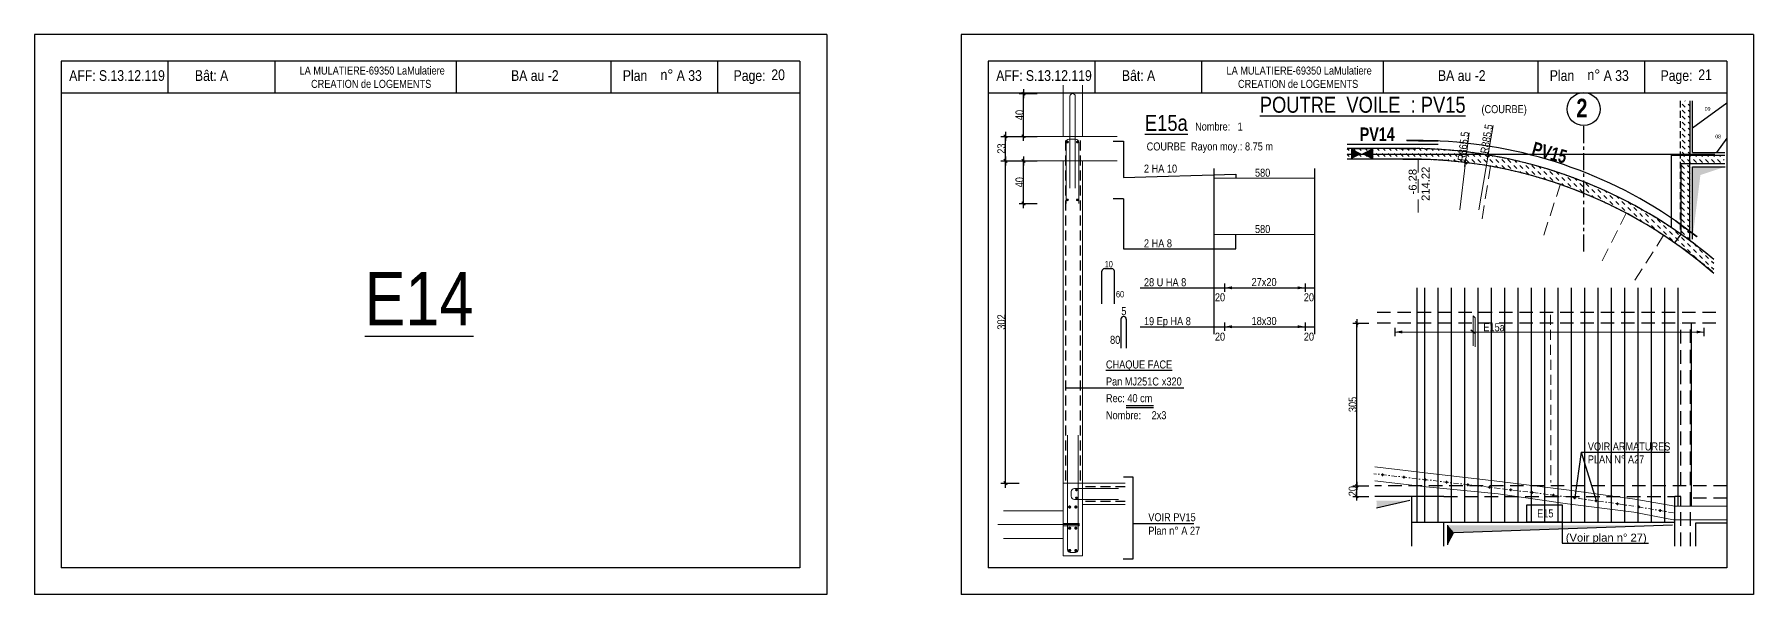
# Model space of a CAD drawing. Header units: metres. Extents: x -9927 to 45032, y -190416 to 12166.
# Drawn here: x 34446 to 37668, y -159147 to -158097 of the extents above; entities that cross this region are included whole.
import ezdxf
from ezdxf.enums import TextEntityAlignment as Align

# ---------------------------------------------------------------- set-up
doc = ezdxf.new("R2010")
doc.units = ezdxf.units.M
doc.header["$PDMODE"] = 65
for name, pattern in [('AXES', [50.8, 31.75, -6.35, 6.35, -6.35]), ('CACHE2', [0.1875, 0.125, -0.0625]), ('CACHEx2', [19.05, 12.7, -6.35]), ('INTERROMPU2', [9.525, 6.35, -3.175]), ('TIRETPT2', [12.7, 6.35, -3.175, 0, -3.175])]:
    doc.linetypes.add(name, pattern=pattern)
for name, color, linetype in [('01_cote_gen', 4, 'Continuous'), ('01_fenetres', 171, 'Continuous'), ('01_linteaux', 3, 'Continuous'), ('01_murs_coup', 5, 'Continuous'), ('01_murs_sup', 6, 'INTERROMPU2'), ('01_poch_murs', 251, 'Continuous'), ('01_poch_poteaux', 250, 'Continuous'), ('01_resv', 32, 'Continuous'), ('01_sem', 42, 'Continuous'), ('01_texte', 230, 'Continuous'), ('01_tram_axes', 10, 'AXES'), ('AA_COTES', 2, 'Continuous')]:
    doc.layers.add(name, color=color, linetype=linetype)
doc.styles.add('Eurostile', font='')
doc.styles.add('impact', font='impact.ttf')
doc.styles.add('MATTE_TXT', font='arial.ttf')
doc.styles.add('STYLE2', font='ARIALN.TTF')
doc.styles.get('Eurostile').set_extended_font_data('Eurostile')
doc.dimstyles.new('JB25', dxfattribs={"dimscale": 0.1, "dimtxt": 150, "dimasz": 17, "dimexe": 0.1, "dimexo": 0.1, "dimgap": 0.09, "dimtad": 1, "dimdec": 1, "dimlfac": 0.5, "dimdsep": 46, "dimtxsty": 'STYLE2', "dimblk1": 'BOND_G', "dimblk2": 'BOND_D', "dimsah": 1, "dimcen": 1.5, "dimdle": 0.01, "dimse1": 1, "dimse2": 1, "dimclrd": 4, "dimclre": 2, "dimclrt": 5, "dimadec": 0, "dimazin": 0, "dimtfac": 2.333333, "dimtdec": 1, "dimtix": 1, "dimtmove": 2, "dimatfit": 3, "dimldrblk": 'BOND_G', "dimfxl": 1, "dimtolj": 1, "dimtzin": 0, "dimarcsym": 0})
doc.dimstyles.new('JB50', dxfattribs={"dimscale": 0.1, "dimtxt": 150, "dimasz": 15, "dimexe": 0.1, "dimexo": 0.1, "dimgap": 0.09, "dimtad": 1, "dimdec": 1, "dimdsep": 46, "dimtxsty": 'STYLE2', "dimblk1": 'BOND_G', "dimblk2": 'BOND_D', "dimsah": 1, "dimcen": 1.5, "dimdle": 0.01, "dimse1": 1, "dimse2": 1, "dimclrd": 4, "dimclre": 2, "dimclrt": 6, "dimazin": 2, "dimtfac": 2.333333, "dimtdec": 1, "dimtix": 1, "dimtmove": 2, "dimatfit": 3, "dimldrblk": 'BOND_G', "dimfxl": 1, "dimtolj": 1, "dimtzin": 0, "dimarcsym": 0})
pattern_1 = [(135, (-9.9986, -1047.754), (-11.22532015, 9e-16), [7.9375, -7.9375])]

# ---------------------------------------------------------------- blocks, each defined once
blk = doc.blocks.new('BOND_G')
at = {"layer": 'AA_COTES', "color": 0}
for p, q in [((5, 0), (-5, 0)), ((1.8, 1.8), (-1.8, -1.8)), ((0, -5), (0, 15))]:
    blk.add_line(p, q, dxfattribs=at)
blk = doc.blocks.new('BOND_D')
at = {"layer": 'AA_COTES', "color": 0}
for p, q in [((5, 0), (-5, 0)), ((-1.8, -1.8), (1.8, 1.8)), ((0, 5), (0, -15))]:
    blk.add_line(p, q, dxfattribs=at)
blk = doc.blocks.new('*D1564')
at = {"layer": '01_cote_gen', "color": 4, "lineweight": -2, "ltscale": 0.5, "transparency": 16777216}
blk.add_line((36924.3, -158961.3), (36924.3, -158944.3), dxfattribs=at)
at = {"layer": 'DEFPOINTS', "color": 0, "lineweight": 0, "ltscale": 0.5, "transparency": 16777216}
for p in [(36924.3, -158942.8), (36958, -158942.8), (36958, -158962.8)]:
    blk.add_point(p, dxfattribs=at)
at = {"layer": '01_cote_gen', "color": 4, "lineweight": -2, "ltscale": 0.5, "transparency": 16777216, "xscale": 1.5, "yscale": 1.5, "zscale": 1.5}
for name, p, rotation in [('BOND_D', (36924.3, -158942.8), 90), ('BOND_G', (36924.3, -158962.8), 270)]:
    blk.add_blockref(name, p, dxfattribs=dict(at, rotation=rotation))
at = {"layer": '01_cote_gen', "color": 6, "lineweight": 0, "ltscale": 0.5, "transparency": 16777216, "insert": (36916.6, -158952.8), "char_height": 15, "attachment_point": 5, "rotation": 90, "style": 'STYLE2'}
blk.add_mtext('\\A1;20', dxfattribs=at)
blk = doc.blocks.new('*D1565')
at = {"layer": '01_cote_gen', "color": 4, "lineweight": -2, "ltscale": 0.5, "transparency": 16777216}
blk.add_line((36924.3, -158941.3), (36924.3, -158639.3), dxfattribs=at)
at = {"layer": 'DEFPOINTS', "color": 0, "lineweight": 0, "ltscale": 0.5, "transparency": 16777216}
for p in [(36924.3, -158637.8), (36958, -158637.8), (36931.8, -158942.8)]:
    blk.add_point(p, dxfattribs=at)
at = {"layer": '01_cote_gen', "color": 4, "lineweight": -2, "ltscale": 0.5, "transparency": 16777216, "xscale": 1.5, "yscale": 1.5, "zscale": 1.5}
for name, p, rotation in [('BOND_D', (36924.3, -158637.8), 90), ('BOND_G', (36924.3, -158942.8), 270)]:
    blk.add_blockref(name, p, dxfattribs=dict(at, rotation=rotation))
at = {"layer": '01_cote_gen', "color": 6, "lineweight": 0, "ltscale": 0.5, "transparency": 16777216, "insert": (36916.6, -158790.3), "char_height": 15, "attachment_point": 5, "rotation": 90, "style": 'STYLE2'}
blk.add_mtext('\\A1;305', dxfattribs=at)
blk = doc.blocks.new('*D1566')
at = {"layer": '01_cote_gen', "color": 4, "linetype": 'Continuous', "lineweight": -2, "transparency": 16777216}
blk.add_line((36299.8, -158412.1), (36299.8, -158335.5), dxfattribs=at)
at = {"layer": 'DEFPOINTS', "color": 0, "linetype": 'Continuous', "lineweight": 0, "transparency": 16777216}
for p in [(36299.8, -158333.8), (36374.1, -158333.8), (36379.6, -158413.8)]:
    blk.add_point(p, dxfattribs=at)
at = {"layer": '01_cote_gen', "color": 4, "linetype": 'Continuous', "lineweight": -2, "transparency": 16777216, "xscale": 1.7, "yscale": 1.7, "zscale": 1.7}
for name, p, rotation in [('BOND_D', (36299.8, -158333.8), 90), ('BOND_G', (36299.8, -158413.8), 270)]:
    blk.add_blockref(name, p, dxfattribs=dict(at, rotation=rotation))
at = {"layer": '01_cote_gen', "color": 5, "linetype": 'Continuous', "lineweight": 0, "transparency": 16777216, "insert": (36292.2, -158373.8), "char_height": 15, "attachment_point": 5, "rotation": 90, "style": 'STYLE2'}
blk.add_mtext('\\A1;40', dxfattribs=at)
blk = doc.blocks.new('*D1567')
at = {"layer": '01_cote_gen', "color": 4, "linetype": 'Continuous', "lineweight": -2, "transparency": 16777216}
blk.add_line((36265.7, -158332.1), (36265.7, -158289.5), dxfattribs=at)
at = {"layer": 'DEFPOINTS', "color": 0, "linetype": 'Continuous', "lineweight": 0, "transparency": 16777216}
for p in [(36265.7, -158287.8), (36341.3, -158287.8), (36341.3, -158333.8)]:
    blk.add_point(p, dxfattribs=at)
at = {"layer": '01_cote_gen', "color": 4, "linetype": 'Continuous', "lineweight": -2, "transparency": 16777216, "xscale": 1.7, "yscale": 1.7, "zscale": 1.7}
for name, p, rotation in [('BOND_D', (36265.7, -158287.8), 90), ('BOND_G', (36265.7, -158333.8), 270)]:
    blk.add_blockref(name, p, dxfattribs=dict(at, rotation=rotation))
at = {"layer": '01_cote_gen', "color": 5, "linetype": 'Continuous', "lineweight": 0, "transparency": 16777216, "insert": (36258.1, -158310.8), "char_height": 15, "attachment_point": 5, "rotation": 90, "style": 'STYLE2'}
blk.add_mtext('\\A1;23', dxfattribs=at)
blk = doc.blocks.new('*D1568')
at = {"layer": '01_cote_gen', "color": 4, "lineweight": -2, "transparency": 16777216}
blk.add_line((36265.7, -158936.1), (36265.7, -158335.5), dxfattribs=at)
at = {"layer": 'DEFPOINTS', "color": 0, "lineweight": 0, "transparency": 16777216}
for p in [(36265.7, -158333.8), (36274.2, -158333.8), (36318.2, -158937.8)]:
    blk.add_point(p, dxfattribs=at)
at = {"layer": '01_cote_gen', "color": 4, "lineweight": -2, "transparency": 16777216, "xscale": 1.7, "yscale": 1.7, "zscale": 1.7}
for name, p, rotation in [('BOND_D', (36265.7, -158333.8), 90), ('BOND_G', (36265.7, -158937.8), 270)]:
    blk.add_blockref(name, p, dxfattribs=dict(at, rotation=rotation))
at = {"layer": '01_cote_gen', "color": 5, "lineweight": 0, "transparency": 16777216, "insert": (36258.1, -158635.8), "char_height": 15, "attachment_point": 5, "rotation": 90, "style": 'STYLE2'}
blk.add_mtext('\\A1;302', dxfattribs=at)
blk = doc.blocks.new('*D1569')
at = {"layer": '01_cote_gen', "color": 4, "lineweight": -2, "transparency": 16777216}
blk.add_line((36299.8, -158286.1), (36299.8, -158209.5), dxfattribs=at)
at = {"layer": 'DEFPOINTS', "color": 0, "lineweight": 0, "transparency": 16777216}
for p in [(36299.8, -158207.8), (36325.3, -158207.8), (36364.7, -158287.8)]:
    blk.add_point(p, dxfattribs=at)
at = {"layer": '01_cote_gen', "color": 4, "lineweight": -2, "transparency": 16777216, "xscale": 1.7, "yscale": 1.7, "zscale": 1.7}
for name, p, rotation in [('BOND_D', (36299.8, -158207.8), 90), ('BOND_G', (36299.8, -158287.8), 270)]:
    blk.add_blockref(name, p, dxfattribs=dict(at, rotation=rotation))
at = {"layer": '01_cote_gen', "color": 5, "lineweight": 0, "transparency": 16777216, "insert": (36292.2, -158247.8), "char_height": 15, "attachment_point": 5, "rotation": 90, "style": 'STYLE2'}
blk.add_mtext('\\A1;40', dxfattribs=at)

msp = doc.modelspace()

# ---------------------------------------------------------------- hatches: boundary and pattern name
at = {"layer": '01_murs_sup', "ltscale": 200}
h = msp.add_hatch(dxfattribs=at)
h.set_pattern_fill('DASH', color=2, scale=2.5, angle=135)
h.set_pattern_definition([(135, (24440.09, -110537.018), (-11.2253202, 9e-16), [7.9375, -7.9375])])
h.paths.add_polyline_path([(37548.62, -158221.18), (37530.62, -158221.18), (37530.62, -158325.86), (37548.62, -158325.86)])
h = msp.add_hatch(dxfattribs=at)
h.set_pattern_fill('DASH', color=2, scale=2.5, angle=135)
h.set_pattern_definition(pattern_1)
edge = h.paths.add_edge_path()
edge.add_line((36906.53, -158310.53), (36906.53, -158330.53))
edge.add_line((36906.53, -158330.53), (37023, -158330.53))
edge.add_arc((37023, -159196.03), 865.5, 48.7778, 90, ccw=False)
edge.add_line((37593.35, -158545.04), (37593.35, -158518.68))
edge.add_arc((37023, -159196.03), 885.5, 49.90199, 90)
edge.add_line((37023, -158310.53), (36906.53, -158310.53))
h = msp.add_hatch(dxfattribs=at)
h.set_pattern_fill('DASH', color=2, scale=2.5, angle=135)
h.set_pattern_definition(pattern_1)
edge = h.paths.add_edge_path()
edge.add_line((37612.86, -158338.86), (37612.86, -158322.86))
edge.add_line((37612.86, -158322.86), (37530.92, -158322.86))
edge.add_line((37530.92, -158322.86), (37530.92, -158470.48))
edge.add_arc((37023.3, -159196.03), 885.5, 53.58804, 55.02218, ccw=False)
edge.add_line((37548.92, -158483.41), (37548.92, -158338.86))
edge.add_line((37548.92, -158338.86), (37612.86, -158338.86))

# ---------------------------------------------------------------- linework, layer by layer
at = {"layer": '01_cote_gen', "color": 4, "lineweight": 0, "ltscale": 0.5}
for p, q in [((37134.8, -158280.94), (37128.15, -158335.42)), ((37179.74, -158267.25), (37170.62, -158321.38)), ((37117.17, -158425.35), (37127.96, -158336.91)), ((37153.1, -158425.35), (37170.37, -158322.86))]:
    msp.add_line(p, q, dxfattribs=at)
at = {"layer": '01_cote_gen', "color": 5, "linetype": 'Continuous', "lineweight": 0}
msp.add_line((37276.47, -158622.58), (37276.79, -158936.24), dxfattribs=at)
at = {"layer": '01_cote_gen', "color": 5, "linetype": 'CACHE2', "lineweight": 0, "ltscale": 150}
msp.add_line((37287.62, -158622.58), (37287.94, -158936.73), dxfattribs=at)
at = {"layer": '01_fenetres', "ltscale": 30}
for p, q in [((34495.69, -158146.73), (34495.69, -159096.73)), ((35880.69, -158146.73), (34495.69, -158146.73)), ((34695.69, -158146.73), (34695.69, -158206.73)), ((34896.08, -158146.73), (34896.08, -158206.73)), ((35236.26, -158146.73), (35236.26, -158206.73)), ((35526.56, -158206.73), (35526.56, -158146.73)), ((35726.56, -158206.73), (35726.56, -158146.73)), ((35880.69, -158146.73), (35880.69, -159096.73)), ((36233.09, -158146.73), (36233.09, -159096.73)), ((37618.09, -158146.73), (36233.09, -158146.73)), ((36433.09, -158146.73), (36433.09, -158206.73)), ((36633.48, -158146.73), (36633.48, -158206.73)), ((36973.66, -158146.73), (36973.66, -158206.73)), ((37263.96, -158206.73), (37263.96, -158146.73)), ((37463.96, -158206.73), (37463.96, -158146.73)), ((37618.09, -158146.73), (37618.09, -159096.73)), ((35880.69, -158206.73), (34495.69, -158206.73)), ((37618.09, -158206.73), (36233.09, -158206.73)), ((35880.69, -159096.73), (34495.69, -159096.73)), ((37618.09, -159096.73), (36233.09, -159096.73))]:
    msp.add_line(p, q, dxfattribs=at)
at = {"layer": '01_linteaux', "linetype": 'CACHEx2'}
msp.add_line((37530.62, -158221.18), (37530.62, -158470.39), dxfattribs=at)
at = {"layer": '01_linteaux'}
for p, q in [((37548.62, -158221.18), (37548.62, -158322.86)), ((37553.62, -158317.86), (37553.62, -158220.96)), ((37618.09, -158225.9), (37553.62, -158272.74)), ((37618.09, -158291.23), (37598.74, -158317.86)), ((37548.62, -158338.86), (37548.62, -158322.86)), ((37548.62, -158483.32), (37548.62, -158338.86)), ((37087.63, -158962.8), (36958, -158962.8)), ((37027.63, -159056.01), (37027.63, -158962.8)), ((37520.14, -159056.01), (37520.14, -158962.8)), ((37027.63, -159010.8), (37520.14, -159010.8)), ((37087.63, -159056.01), (37087.63, -159010.8)), ((37558.88, -159012.8), (37558.88, -159056.01)), ((37618.09, -159012.8), (37558.88, -159012.8))]:
    msp.add_line(p, q, dxfattribs=at)
at = {"layer": '01_linteaux', "linetype": 'Continuous'}
for p, q in [((36446.55, -158601.78), (36446.55, -158540.68)), ((36451.55, -158535.68), (36464.95, -158535.68)), ((36469.95, -158601.78), (36469.95, -158540.68)), ((36482.31, -158630.52), (36482.31, -158684.81)), ((36492.31, -158630.52), (36492.31, -158684.81))]:
    msp.add_line(p, q, dxfattribs=at)
at = {"layer": '01_linteaux', "linetype": 'CACHEx2', "ltscale": 2}
for p, q in [((37597.4, -158617.8), (36958, -158617.8)), ((37597.4, -158637.8), (36958, -158637.8)), ((37531.63, -158942.8), (37531.63, -158637.8)), ((37549.63, -159056.01), (37549.63, -158637.8)), ((37618.09, -158942.8), (36958, -158942.8)), ((37087.63, -158962.8), (37520.14, -158962.8)), ((37531.63, -158962.8), (37520.14, -158962.8)), ((37531.63, -159056.01), (37531.63, -158962.8)), ((37618.09, -158965.8), (37549.63, -158965.8))]:
    msp.add_line(p, q, dxfattribs=at)
at = {"layer": '01_linteaux'}
msp.add_lwpolyline([(37553.62, -158317.86), (37613.9, -158317.86)], dxfattribs=at)
at = {"layer": '01_linteaux', "linetype": 'Continuous'}
for centre, start, end in [((36451.55, -158540.68), 90, 180), ((36464.95, -158540.68), 0, 90), ((36487.31, -158630.52), 90, 180), ((36487.31, -158630.52), 0, 90)]:
    msp.add_arc(centre, 5, start, end, dxfattribs=at)
at = {"layer": '01_murs_coup', "ltscale": 0.1}
for p, q in [((37034.79, -158310.53), (36906.53, -158310.53)), ((37023.08, -158330.53), (36906.53, -158330.53)), ((37513.63, -158322.86), (37613.9, -158322.86)), ((37513.63, -158322.86), (37513.63, -158458.63)), ((37531.63, -158338.86), (37613.9, -158338.86)), ((37531.63, -158338.86), (37531.63, -158470.92))]:
    msp.add_line(p, q, dxfattribs=at)
at = {"layer": '01_murs_coup', "linetype": 'Continuous', "lineweight": 5}
for p, q in [((37524.9, -158490.31), (37545.73, -158506.05)), ((37057.63, -158918.8), (36958, -158907.25)), ((37192.63, -158934.8), (37057.63, -158918.8)), ((37054.6, -158944.62), (36958, -158933.42)), ((37189.51, -158957.61), (37054.6, -158944.62)), ((37319.39, -158976.59), (37189.51, -158957.61)), ((37322.63, -158950.8), (37192.63, -158934.8)), ((37445.32, -158967.91), (37322.63, -158950.8)), ((37443.51, -158992.48), (37319.39, -158976.59)), ((37517.65, -159006.8), (37443.51, -158992.48)), ((37520.14, -158980.8), (37445.32, -158967.91)), ((37520.14, -158980.8), (37618.09, -158980.8)), ((37517.65, -159006.8), (37618.09, -159006.8))]:
    msp.add_line(p, q, dxfattribs=at)
at = {"layer": '01_murs_coup', "ltscale": 0.1}
for centre, radius, start, end in [((37023.08, -159197.02), 886.49, 56.40214, 89.23469), ((37023.08, -159196.03), 865.5, 48.78454, 90), ((37023.62, -159194.9), 884.44, 49.89609, 54.94303)]:
    msp.add_arc(centre, radius, start, end, dxfattribs=at)
at = {"layer": '01_murs_sup'}
for p, q in [((37023, -158310.53), (36906.53, -158310.53)), ((37023, -158330.53), (36906.53, -158330.53)), ((37530.92, -158322.86), (37613.9, -158322.86)), ((37548.62, -158338.86), (37613.9, -158338.86))]:
    msp.add_line(p, q, dxfattribs=at)
for radius, start in [(885.5, 49.90199), (865.5, 48.7778)]:
    msp.add_arc((37023, -159196.03), radius, start, 90, dxfattribs=at)
at = {"layer": '01_murs_sup', "ltscale": 2}
msp.add_arc((37018.79, -159210.78), 880.46, 49.44874, 54.85348, dxfattribs=at)
at = {"layer": '01_poch_murs', "linetype": 'CACHEx2', "lineweight": 5, "ltscale": 2}
for p, q in [((37039.57, -158330.27), (37039.57, -158430.71)), ((37159.07, -158442.71), (37174.71, -158343.92)), ((37274.84, -158473.12), (37305.5, -158378.77)), ((37384.11, -158521.02), (37429.52, -158431.9)), ((37445.57, -158557.68), (37499.17, -158473.24))]:
    msp.add_line(p, q, dxfattribs=at)
at = {"layer": '01_poch_murs', "ltscale": 200}
for p, q in [((37553.4, -158480.5), (37553.4, -158344.9)), ((37553.4, -158344.9), (37614.88, -158344.9))]:
    msp.add_line(p, q, dxfattribs=at)
at = {"layer": '01_poch_murs'}
for p, q in [((37037.03, -158571.92), (37037.03, -159010.8)), ((37051.28, -158571.92), (37051.28, -159010.8)), ((37076.28, -158571.92), (37076.28, -159010.8)), ((37101.28, -158571.92), (37101.28, -159010.8)), ((37126.28, -158571.92), (37126.28, -159010.8)), ((37151.28, -158571.92), (37151.28, -159010.8)), ((37176.28, -158571.92), (37176.28, -159010.8)), ((37201.28, -158571.92), (37201.28, -159010.8)), ((37226.28, -158571.92), (37226.28, -159010.8)), ((37251.28, -158571.92), (37251.28, -159010.8)), ((37276.28, -158571.92), (37276.28, -159010.8)), ((37301.28, -158571.92), (37301.28, -159010.8)), ((37326.28, -158571.92), (37326.28, -159010.8)), ((37351.28, -158571.92), (37351.28, -159010.8)), ((37376.28, -158571.92), (37376.28, -159010.8)), ((37401.28, -158571.92), (37401.28, -159010.8)), ((37426.28, -158571.92), (37426.28, -159010.8)), ((37451.28, -158571.92), (37451.28, -159010.8)), ((37476.28, -158571.92), (37476.28, -159010.8)), ((37501.28, -158571.92), (37501.28, -159010.8)), ((37526.28, -158571.92), (37526.28, -158980.8)), ((37551.28, -158637.8), (37551.28, -158980.8))]:
    msp.add_line(p, q, dxfattribs=at)
at = {"layer": '01_poch_murs', "ltscale": 3}
for p, q in [((37023.44, -158970.51), (36961.47, -158984.44)), ((37094.98, -159053.33), (37094.98, -159016.85)), ((37516.29, -159016.85), (37106.81, -159030.78))]:
    msp.add_line(p, q, dxfattribs=at)
at = {"layer": '01_poch_murs', "ltscale": 200}
for points in [[(37553.4, -158480.5), (37553.4, -158344.9), (37568.37, -158360.38)], [(37553.4, -158344.9), (37614.88, -158344.9), (37568.37, -158360.38)]]:
    msp.add_solid(points, dxfattribs=at)
at = {"layer": '01_poch_murs', "ltscale": 3}
for points in [[(36961.21, -158970.51), (37023.44, -158970.51), (36961.47, -158984.44)], [(37094.98, -159053.5), (37094.98, -159016.85), (37106.81, -159030.78)], [(37094.98, -159016.85), (37516.29, -159016.85), (37106.81, -159030.78)]]:
    msp.add_solid(points, dxfattribs=at)
at = {"layer": '01_poch_poteaux', "ltscale": 200}
for p, q in [((37003.45, -158310.53), (37034.92, -158310.61)), ((37010.45, -158330.53), (37063.87, -158331.5)), ((37531.63, -158470.92), (37513.63, -158458.63)), ((37531.63, -158470.92), (37520.05, -158487.43))]:
    msp.add_line(p, q, dxfattribs=at)
at = {"layer": '01_resv', "ltscale": 200}
for p, q in [((36913.58, -158310.53), (36953.58, -158310.53)), ((36953.58, -158310.53), (36953.58, -158330.53)), ((36953.58, -158330.53), (36913.58, -158330.53))]:
    msp.add_line(p, q, dxfattribs=at)
msp.add_solid([(36913.58, -158330.53), (36913.58, -158310.53), (36953.58, -158310.53), (36953.58, -158330.53)], dxfattribs=at)
at = {"layer": '01_sem', "color": 2, "lineweight": 0, "ltscale": 7}
for p, q in [((36374.04, -158287.82), (36374.04, -158192.08)), ((36386.69, -158212.82), (36386.69, -158384.87)), ((36396.69, -158212.82), (36396.69, -158384.87)), ((36410.04, -158287.82), (36410.04, -158192.08)), ((36299.99, -158287.82), (36475.06, -158287.82)), ((36379.32, -158299.42), (36379.32, -158413.82)), ((36397.32, -158293.42), (36385.32, -158293.42)), ((36403.32, -158299.42), (36403.32, -158413.82)), ((36299.99, -158333.82), (36475.06, -158333.82)), ((36374.04, -158333.82), (36374.04, -159073.82)), ((36410.04, -158333.82), (36410.04, -159073.82)), ((36656.67, -158366.19), (36844.99, -158366.19)), ((36656.67, -158471.77), (36844.99, -158471.77)), ((37142.38, -158624.02), (37142.38, -158680.68)), ((37142.38, -158624.02), (37145.91, -158628.25)), ((37145.91, -158628.25), (37145.91, -158682.17)), ((36382.04, -158847.82), (36382.04, -159062.82)), ((36402.04, -158847.82), (36402.04, -159062.82)), ((36970.16, -158922.04), (36975.34, -158922.04)), ((36972.75, -158924.63), (36972.75, -158919.45)), ((37010.16, -158926.68), (37015.34, -158926.68)), ((37012.75, -158929.27), (37012.75, -158924.09)), ((37052.75, -158933.91), (37052.75, -158928.73)), ((36374.04, -158937.82), (36489.98, -158937.82)), ((36389.04, -158953.76), (36389.04, -158962.25)), ((36395.04, -158947.76), (36477.97, -158947.76)), ((36410.04, -158937.82), (36468.91, -158937.82)), ((37050.16, -158931.32), (37055.34, -158931.32)), ((37090.16, -158936.05), (37095.34, -158936.05)), ((37092.75, -158938.64), (37092.75, -158933.46)), ((37130.16, -158940.79), (37135.34, -158940.79)), ((37132.75, -158943.38), (37132.75, -158938.2)), ((37170.16, -158945.53), (37175.34, -158945.53)), ((37172.75, -158948.12), (37172.75, -158942.94)), ((37210.16, -158950.37), (37215.34, -158950.37)), ((37212.75, -158952.96), (37212.75, -158947.78)), ((37250.16, -158955.29), (37255.34, -158955.29)), ((37252.75, -158957.88), (37252.75, -158952.71)), ((37290.16, -158960.22), (37295.34, -158960.22)), ((37292.75, -158962.81), (37292.75, -158957.63)), ((36374.04, -158989.59), (36262.09, -158989.59)), ((36395.04, -158968.25), (36477.97, -158968.25)), ((36410.04, -158977.82), (36489.98, -158977.82)), ((37330.16, -158965.33), (37335.34, -158965.33)), ((37332.75, -158967.92), (37332.75, -158962.75)), ((37370.16, -158970.91), (37375.34, -158970.91)), ((37372.75, -158973.5), (37372.75, -158968.33)), ((37410.16, -158976.49), (37415.34, -158976.49)), ((37412.75, -158979.08), (37412.75, -158973.91)), ((37450.16, -158982.38), (37455.34, -158982.38)), ((37452.75, -158984.97), (37452.75, -158979.79)), ((37490.16, -158989.27), (37495.34, -158989.27)), ((37492.75, -158991.86), (37492.75, -158986.68)), ((36251.54, -159015.59), (36404.04, -159015.59)), ((36374.04, -159013.59), (36404.04, -159013.59)), ((36374.04, -159017.59), (36404.04, -159017.59)), ((36404.04, -159013.59), (36404.04, -159017.59)), ((36374.04, -159041.59), (36262.09, -159041.59)), ((36374.04, -159073.82), (36410.04, -159073.82)), ((36387.04, -159067.82), (36397.04, -159067.82))]:
    msp.add_line(p, q, dxfattribs=at)
at = {"layer": '01_sem', "color": 2, "linetype": 'TIRETPT2', "lineweight": 0, "ltscale": 1.5}
for p, q in [((37056.13, -158931.71), (36956.51, -158920.16)), ((37191.1, -158947.71), (37056.1, -158931.71)), ((37321.04, -158963.7), (37191.04, -158947.7)), ((37443.52, -158980.79), (37320.83, -158963.67)), ((37517.93, -158993.61), (37443.11, -158980.72))]:
    msp.add_line(p, q, dxfattribs=at)
at = {"layer": '01_sem', "color": 2, "lineweight": 0, "ltscale": 7, "flags": 128}
for points, const_width in [([(36382.15, -158297.31, -1), (36382.15, -158299.81, -1)], 2.5), ([(36400.49, -158297.31, 1), (36400.49, -158299.81, 1)], 2.5), ([(36382.15, -158405.58, -1), (36382.15, -158408.08, -1)], 2.5), ([(36400.49, -158405.58, 1), (36400.49, -158408.08, 1)], 2.5), ([(36972.25, -158922.04, 1), (36973.25, -158922.04, 1)], 1), ([(37012.25, -158926.68, 1), (37013.25, -158926.68, 1)], 1), ([(36397.56, -158950.6, 1), (36400.06, -158950.6, 1)], 2.5), ([(37052.25, -158931.32, 1), (37053.25, -158931.32, 1)], 1), ([(37092.25, -158936.05, 1), (37093.25, -158936.05, 1)], 1), ([(37132.25, -158940.79, 1), (37133.25, -158940.79, 1)], 1), ([(37172.25, -158945.53, 1), (37173.25, -158945.53, 1)], 1), ([(37212.25, -158950.37, 1), (37213.25, -158950.37, 1)], 1), ([(37252.25, -158955.29, 1), (37253.25, -158955.29, 1)], 1), ([(37292.25, -158960.22, 1), (37293.25, -158960.22, 1)], 1), ([(36384.56, -158982.55, 1), (36387.56, -158982.55, 1)], 3), ([(36396.19, -158982.55, 1), (36399.19, -158982.55, 1)], 3), ([(36397.6, -158965.41, 1), (36400.1, -158965.41, 1)], 2.5), ([(37332.25, -158965.33, 1), (37333.25, -158965.33, 1)], 1), ([(37372.25, -158970.91, 1), (37373.25, -158970.91, 1)], 1), ([(37412.25, -158976.49, 1), (37413.25, -158976.49, 1)], 1), ([(37452.25, -158982.38, 1), (37453.25, -158982.38, 1)], 1), ([(37492.25, -158989.27, 1), (37493.25, -158989.27, 1)], 1), ([(36384.56, -159022.25, 1), (36387.56, -159022.25, 1)], 3), ([(36396.19, -159022.25, 1), (36399.19, -159022.25, 1)], 3), ([(36384.56, -159063.97, 1), (36387.56, -159063.97, 1)], 3), ([(36396.19, -159063.97, 1), (36399.19, -159063.97, 1)], 3)]:
    msp.add_lwpolyline(points, format="xyb", close=True, dxfattribs=dict(at, const_width=const_width))
at = {"layer": '01_sem', "color": 2, "lineweight": 0, "ltscale": 7}
for centre in [(36972.75, -158922.04), (37012.75, -158926.68), (37052.75, -158931.32), (37092.75, -158936.05), (37132.75, -158940.79), (37172.75, -158945.53), (37212.75, -158950.37), (37252.75, -158955.29), (37292.75, -158960.22), (37332.75, -158965.33), (37372.75, -158970.91), (37412.75, -158976.49), (37452.75, -158982.38), (37492.75, -158989.27)]:
    msp.add_circle(centre, 1.43, dxfattribs=at)
for centre, radius, start, end in [((36391.69, -158212.82), 5, 0, 180), ((36385.32, -158299.42), 6, 90, 180), ((36397.32, -158299.42), 6, 0, 90), ((36395.04, -158953.76), 6, 90, 180), ((36395.04, -158962.25), 6, 180, 270), ((36387.04, -159062.82), 5, 180, 270), ((36397.04, -159062.82), 5, 270, 0)]:
    msp.add_arc(centre, radius, start, end, dxfattribs=at)
at = {"layer": '01_texte', "ltscale": 30}
for p, q in [((34445.69, -158096.73), (34445.69, -159146.73)), ((35930.69, -158096.73), (34445.69, -158096.73)), ((35930.69, -158096.73), (35930.69, -159146.73)), ((37668.09, -158096.73), (36183.09, -158096.73)), ((36183.09, -158096.73), (36183.09, -159146.73)), ((37668.09, -158096.73), (37668.09, -159146.73)), ((36467.82, -158297.01), (36487.29, -158297.01)), ((36487.29, -158297.01), (36487.29, -158364.75)), ((36656.67, -158348.24), (36656.67, -158658.81)), ((36844.99, -158348.24), (36844.99, -158658.81)), ((36906.53, -158321.13), (37595.33, -158321.13)), ((36487.29, -158364.75), (36697.78, -158358.75)), ((36697.78, -158358.75), (36697.78, -158366.19)), ((36487.29, -158404.95), (36467.82, -158404.95)), ((36487.29, -158404.95), (36487.29, -158498.88)), ((36697.78, -158498.88), (36697.78, -158471.77)), ((36487.29, -158498.88), (36697.78, -158498.88)), ((36518.4, -158571.73), (36844.99, -158571.73)), ((36676.38, -158563.67), (36676.38, -158579.31)), ((36827.25, -158563.67), (36827.25, -158579.31)), ((36676.38, -158636.58), (36676.38, -158652.22)), ((36827.25, -158636.58), (36827.25, -158652.22)), ((36518.4, -158644.65), (36844.99, -158644.65)), ((36995.59, -158646.47), (36995.59, -158662.11)), ((36995.59, -158654.53), (37574.87, -158654.29)), ((37146.51, -158657.84), (37138.24, -158651.22)), ((37574.87, -158646.47), (37574.87, -158662.11)), ((35930.69, -159146.73), (34445.69, -159146.73)), ((37668.09, -159146.73), (36183.09, -159146.73))]:
    msp.add_line(p, q, dxfattribs=at)
at = {"layer": '01_texte', "linetype": 'CACHE2', "ltscale": 150}
for p, q in [((36378.04, -158295.47), (36378.04, -158937.82)), ((36406.04, -158295.47), (36406.04, -158937.82)), ((36416.04, -158943.82), (36489.98, -158943.82)), ((36416.04, -158971.82), (36489.98, -158971.82))]:
    msp.add_line(p, q, dxfattribs=at)
at = {"layer": '01_texte'}
for p, q in [((36906.53, -158302.76), (37077.11, -158302.76)), ((37048.87, -158295.61), (37017.57, -158295.74)), ((37562.03, -158476), (37521.93, -158446.13)), ((36378.04, -158758.9), (36600.28, -158758.9)), ((36543.51, -158793.08), (36491.75, -158793.08)), ((36543.51, -158796.39), (36491.75, -158796.39)), ((37344.85, -158879.71), (37332.8, -158964.84)), ((37344.85, -158879.71), (37510.57, -158879.71)), ((37344.85, -158879.71), (37372.75, -158970.41)), ((36486.77, -158926.27), (36504.42, -158926.27)), ((36504.42, -158926.27), (36504.42, -159080.05)), ((36504.42, -159013.32), (36618.79, -159013.32)), ((37309.55, -159010.8), (37309.55, -159050.33)), ((37309.55, -159050.33), (37470.85, -159050.33)), ((36504.42, -159080.05), (36486.39, -159080.05))]:
    msp.add_line(p, q, dxfattribs=at)
at = {"layer": '01_texte', "const_width": 3}
for points in [[(37017.33, -158302.76), (37077.11, -158302.76)], [(37017.57, -158295.74), (37077.34, -158296.39)], [(37521.93, -158446.13), (37562.03, -158476)]]:
    msp.add_lwpolyline(points, dxfattribs=at)
at = {"layer": '01_texte'}
msp.add_lwpolyline([(37243.32, -158978.27), (37309.55, -158978.27), (37309.55, -159010.8), (37243.32, -159010.8)], close=True, dxfattribs=at)
msp.add_circle((37349.58, -158236.7), 30.98, dxfattribs=at)
msp.add_arc((37036.82, -159152.12), 856.6, 55.50559, 89.1936, dxfattribs=at)
at = {"layer": '01_texte', "ltscale": 30}
for points in [[(36676.38, -158571.73), (36690.2, -158568.97), (36690.2, -158571.73)], [(36676.38, -158571.73), (36690.2, -158574.48), (36690.2, -158571.73)], [(36827.25, -158571.73), (36813.43, -158568.97), (36813.43, -158571.73)], [(36827.25, -158571.73), (36813.43, -158574.48), (36813.43, -158571.73)], [(36676.38, -158644.65), (36690.2, -158641.89), (36690.2, -158644.65)], [(36676.38, -158644.65), (36690.2, -158647.4), (36690.2, -158644.65)], [(36827.25, -158644.65), (36813.43, -158641.89), (36813.43, -158644.65)], [(36827.25, -158644.65), (36813.43, -158647.4), (36813.43, -158644.65)], [(36995.59, -158654.53), (37009.41, -158651.78), (37009.41, -158654.53)], [(36995.59, -158654.53), (37009.41, -158657.29), (37009.41, -158654.53)], [(37574.87, -158654.53), (37561.05, -158651.78), (37561.05, -158654.53)], [(37574.87, -158654.53), (37561.05, -158657.29), (37561.05, -158654.53)]]:
    msp.add_solid(points, dxfattribs=at)
at = {"layer": '01_tram_axes', "color": 253}
msp.add_line((37349.58, -158503.65), (37349.58, -158267.68), dxfattribs=at)

# ---------------------------------------------------------------- block references
at = {"layer": '01_cote_gen', "color": 4, "lineweight": 0, "ltscale": 0.5, "xscale": 1.5, "yscale": 1.5, "zscale": 1.5}
for p, rotation in [((37170.37, -158322.86), 260.4361146901033), ((37127.96, -158336.91), 263.0396849265867)]:
    msp.add_blockref('BOND_D', p, dxfattribs=dict(at, rotation=rotation))

# ---------------------------------------------------------------- texts
at = {"layer": '01_cote_gen', "color": 6, "lineweight": 0, "style": 'STYLE2'}
msp.add_text('R885.5', height=15, rotation=80.43611, dxfattribs=at).set_placement((37170.36, -158321.14))
at = {"layer": '01_cote_gen', "color": 6, "lineweight": 0, "ltscale": 0.5, "insert": (37123.95, -158306.51), "char_height": 15, "attachment_point": 5, "rotation": 83.03968, "style": 'STYLE2'}
msp.add_mtext('\\A1;R865.5', dxfattribs=at)
at = {"layer": '01_linteaux', "char_height": 7.059, "attachment_point": 2, "line_spacing_factor": 0.894142, "style": 'Eurostile'}
for s, insert in [('09', (37581.8, -158232.74)), ('08', (37601.58, -158284.62))]:
    msp.add_mtext(s, dxfattribs=dict(at, insert=insert))
at = {"layer": '01_texte'}
for s, height, style, p in [('AFF:', 20, 'STYLE2', (34510.98, -158183.88)), ('S.13.12.119', 20, 'STYLE2', (34566.65, -158183.88)), ('Bât: A', 20, 'STYLE2', (34746.63, -158183.88)), ('LA MULATIERE-69350 LaMulatiere', 15, 'STYLE2', (34942.78, -158172.01)), ('CREATION de LOGEMENTS', 15, 'STYLE2', (34964.26, -158197.01)), ('BA au -2', 20, 'STYLE2', (35339.08, -158183.88)), ('Plan', 20, 'STYLE2', (35548.6, -158183.88)), ('n%%D', 20, 'STYLE2', (35619.29, -158182.43)), ('A 33', 20, 'STYLE2', (35649.63, -158183.88)), ('Page:', 20, 'STYLE2', (35756.27, -158183.88)), ('20', 20, 'STYLE2', (35826.96, -158182.43)), ('AFF:', 20, 'STYLE2', (36248.39, -158183.88)), ('S.13.12.119', 20, 'STYLE2', (36304.05, -158183.88)), ('Bât: A', 20, 'STYLE2', (36484.03, -158183.88)), ('LA MULATIERE-69350 LaMulatiere', 15, 'STYLE2', (36680.18, -158172.01)), ('CREATION de LOGEMENTS', 15, 'STYLE2', (36701.66, -158197.01)), ('BA au -2', 20, 'STYLE2', (37076.48, -158183.88)), ('Plan', 20, 'STYLE2', (37286, -158183.88)), ('n%%D', 20, 'STYLE2', (37356.69, -158182.43)), ('A 33', 20, 'STYLE2', (37387.03, -158183.88)), ('Page:', 20, 'STYLE2', (37493.67, -158183.88)), ('21', 20, 'STYLE2', (37564.36, -158182.43)), ('%%UE15a', 30, 'STYLE2', (36527.25, -158277.55)), ('Nombre:', 15, 'STYLE2', (36621.22, -158276.91)), ('1', 15, 'STYLE2', (36700.84, -158276.91)), ('COURBE  Rayon moy.: 8.75 m ', 15, 'STYLE2', (36530.48, -158314.25)), ('2 HA 10', 15, 'STYLE2', (36525.4, -158355.79)), ('580', 15, 'STYLE2', (36733.5, -158363.4)), ('580', 15, 'STYLE2', (36733.5, -158468.98)), ('2 HA 8', 15, 'STYLE2', (36525.4, -158495.92)), ('10', 12, 'STYLE2', (36451.78, -158533.43)), ('28 U HA 8', 15, 'STYLE2', (36525.4, -158568.77)), ('27x20', 15, 'STYLE2', (36727.16, -158568.43)), ('60', 12, 'STYLE2', (36472.95, -158589.71)), ('20', 15, 'STYLE2', (36658.34, -158596.99)), ('20', 15, 'STYLE2', (36825.05, -158596.99)), ('5', 15, 'STYLE2', (36482.92, -158622.93)), ('19 Ep HA 8', 15, 'STYLE2', (36525.4, -158641.69)), ('18x30', 15, 'STYLE2', (36727.16, -158641.35)), ('E15a', 15, 'STYLE2', (37161.62, -158653.18)), ('80', 15, 'STYLE2', (36461.87, -158676.68)), ('20', 15, 'STYLE2', (36658.34, -158670.74)), ('20', 15, 'STYLE2', (36825.05, -158670.74)), ('%%UCHAQUE FACE', 15, 'STYLE2', (36454.17, -158722.85)), ('Pan MJ251C', 15, 'STYLE2', (36454.17, -158754.78)), ('x320', 15, 'STYLE2', (36558.91, -158754.78)), ('Rec: 40 cm', 15, 'STYLE2', (36454.17, -158786.06)), ('Nombre:', 15, 'STYLE2', (36454.17, -158817.97)), (' 2x3', 15, 'STYLE2', (36535.02, -158817.97)), ('VOIR ARMATURES', 15, 'STYLE2', (37357.33, -158876.49)), ('PLAN N° A27', 15, 'STYLE2', (37357.33, -158900.83)), ('E15', 15, 'STYLE2', (37262.44, -159002.01)), ('VOIR PV15', 15, 'STYLE2', (36533.53, -159009.2)), ('Plan n° A 27', 15, 'STYLE2', (36533.53, -159034.47)), ('(Voir plan n° 27)', 15, 'MATTE_TXT', (37316.03, -159047.4))]:
    msp.add_text(s, height=height, dxfattribs=dict(at, style=style)).set_placement(p)
at = {"layer": '01_texte', "style": 'STYLE2'}
for s, height, p in [('%%UPOUTRE  VOILE  : PV15', 30, (36935.37, -158228.57)), ('%%UE14', 100, (35166.67, -158592.27))]:
    msp.add_text(s, height=height, dxfattribs=at).set_placement(p, align=Align.MIDDLE)
at = {"layer": '01_texte', "style": 'impact'}
msp.add_text('2', height=35, dxfattribs=at).set_placement((37346.24, -158234.81), align=Align.MIDDLE_CENTER)
at = {"layer": '01_texte', "style": 'STYLE2'}
msp.add_text('(COURBE)', height=15, dxfattribs=at).set_placement((37200.49, -158244.33), align=Align.CENTER)
at = {"layer": '01_texte', "style": 'impact'}
msp.add_text('PV14', height=25, dxfattribs=at).set_placement((36962.6, -158303.74), align=Align.BOTTOM_CENTER)
msp.add_text('PV15', height=25, rotation=344.51002, dxfattribs=at).set_placement((37280.34, -158337.48), align=Align.BOTTOM_CENTER)
at = {"layer": '01_texte', "style": 'MATTE_TXT'}
for s, p in [('214.22', (37060.68, -158408.79)), ('-6.28', (37036.55, -158396.67))]:
    msp.add_text(s, height=15, rotation=90, dxfattribs=at).set_placement(p)

# ---------------------------------------------------------------- dimensions: what is measured, and where the dimension line sits
at = {"layer": '01_cote_gen', "lineweight": 0}
for base, p1, p2, picture, middle in [((36299.84, -158207.8), (36364.75, -158287.82), (36325.34, -158207.8), '*D1569', (36292.17, -158247.81)), ((36265.74, -158333.82), (36318.22, -158937.82), (36274.24, -158333.82), '*D1568', (36258.08, -158635.82))]:
    dim = msp.add_linear_dim(base=base, p1=p1, p2=p2, angle=90, dimstyle='JB25', dxfattribs=at)
    dim.commit()
    dim.dimension.update_dxf_attribs({"geometry": picture, "text_midpoint": middle})
at = {"layer": '01_cote_gen', "linetype": 'Continuous', "lineweight": 0}
for base, p1, p2, picture, middle in [((36265.74, -158287.82), (36341.33, -158333.82), (36341.33, -158287.82), '*D1567', (36258.08, -158310.82)), ((36299.84, -158333.82), (36379.64, -158413.82), (36374.13, -158333.82), '*D1566', (36292.17, -158373.82))]:
    dim = msp.add_linear_dim(base=base, p1=p1, p2=p2, angle=90, dimstyle='JB25', dxfattribs=at)
    dim.commit()
    dim.dimension.update_dxf_attribs({"geometry": picture, "text_midpoint": middle})
at = {"layer": '01_cote_gen', "lineweight": 0, "ltscale": 0.5}
for base, p1, p2, picture, middle in [((36924.25, -158637.8), (36931.75, -158942.8), (36958, -158637.8), '*D1565', (36916.59, -158790.3)), ((36924.25, -158942.8), (36958, -158962.8), (36958, -158942.8), '*D1564', (36916.59, -158952.8))]:
    dim = msp.add_linear_dim(base=base, p1=p1, p2=p2, angle=90, dimstyle='JB50', dxfattribs=at)
    dim.commit()
    dim.dimension.update_dxf_attribs({"geometry": picture, "text_midpoint": middle})

doc.saveas('drawing.dxf')
